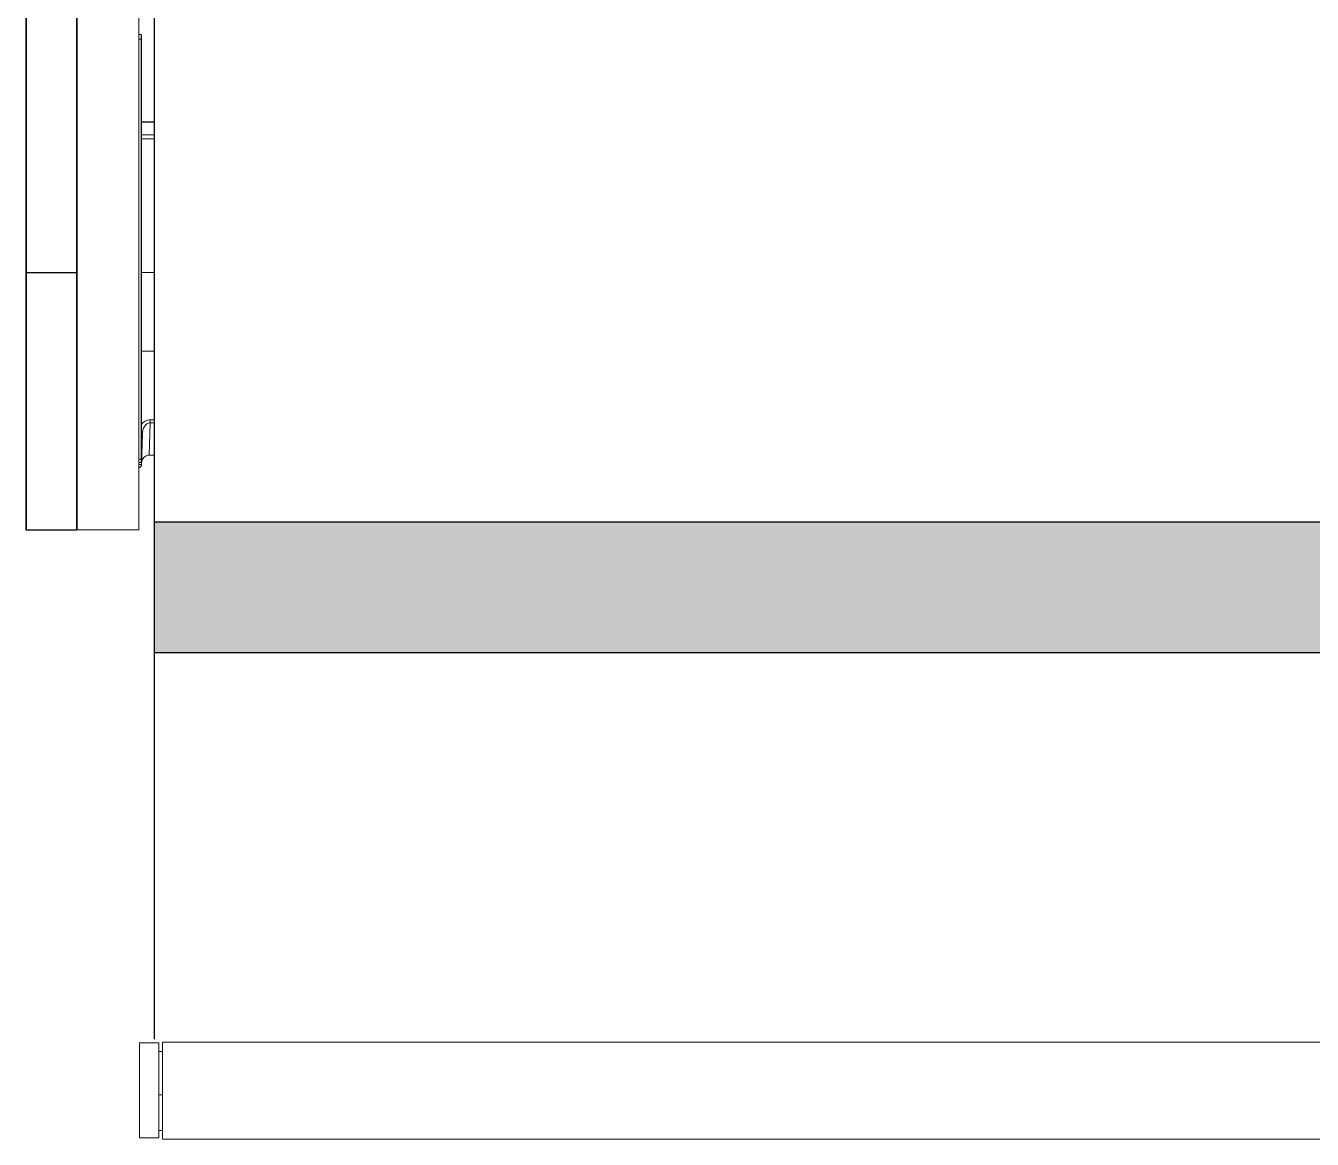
# Model space of a CAD drawing. Header units: inches. Extents: x 14.4 to 54.4, y 6.4 to 13.6.
# Drawn here: x 14.38 to 19.38, y 6.367 to 10.695 of the extents above; entities that cross this region are included whole.
import ezdxf

# ---------------------------------------------------------------- set-up
doc = ezdxf.new("R2010")
doc.units = ezdxf.units.IN
doc.header["$MEASUREMENT"] = 0
doc.layers.get('0').update_dxf_attribs({"true_color": 0xc2ced6})
for name, color, linetype, lineweight in [('FABRIC-ROLL', 7, 'Continuous', 30), ('HEMBAR', 7, 'Continuous', 9), ('HEMBAR-ENDCAP', 7, 'Continuous', 9), ('SHADE-BRACKET', 7, 'Continuous', 30), ('STRUCTURE-SUB-STRUCTURE_THIN', 7, 'Continuous', 9), ('SUB-BRACKET', 7, 'Continuous', 18)]:
    doc.layers.add(name, color=color, linetype=linetype, lineweight=lineweight)

# ---------------------------------------------------------------- blocks, each defined once
blk = doc.blocks.new('HEMBAR-END-CAP1-085586')
at = {"layer": 'HEMBAR-ENDCAP', "lineweight": 0}
for p, q in [((14.5236, 9.2067), (14.5236, 9.2052)), ((14.5611, 9.2067), (14.5236, 9.2067)), ((14.5236, 9.1187), (14.5236, 9.2052)), ((14.5611, 9.2067), (14.5611, 9.2052)), ((14.5611, 9.1187), (14.5611, 9.2052)), ((14.5611, 9.1897), (14.5686, 9.1897)), ((14.5236, 9.1187), (14.5236, 9.1142)), ((14.5236, 9.0272), (14.5236, 9.1142)), ((14.5611, 9.1187), (14.5611, 9.1142)), ((14.5611, 9.0272), (14.5611, 9.1142)), ((14.5611, 9.1057), (14.5686, 9.1057)), ((14.5236, 9.0272), (14.5236, 9.0222)), ((14.5611, 9.0362), (14.5686, 9.0362)), ((14.5611, 9.0272), (14.5611, 9.0222)), ((14.5236, 9.0222), (14.5611, 9.0222))]:
    blk.add_line(p, q, dxfattribs=at)
blk = doc.blocks.new('HEMBAR-END-CAPS-085586')
blk.add_blockref('HEMBAR-END-CAP1-085586', (0, 0))
blk = doc.blocks.new('HEMBAR1-085586')
at = {"layer": 'HEMBAR', "lineweight": 0}
for p, q in [((24.0686, 9.2079), (14.5686, 9.2079)), ((14.5686, 9.1212), (14.5686, 9.2063)), ((14.5686, 9.1212), (14.5686, 9.114)), ((14.5686, 9.0272), (14.5686, 9.114)), ((14.5686, 9.0272), (14.5686, 9.0197)), ((24.0686, 9.0197), (14.5686, 9.0197)), ((14.5686, 9.0197), (14.5686, 9.0194)), ((24.0686, 9.0194), (14.5686, 9.0194))]:
    blk.add_line(p, q, dxfattribs=at)
blk = doc.blocks.new('HEMBAR-085586')
at = {"layer": 'FABRIC-ROLL', "lineweight": 0}
blk.add_blockref('HEMBAR1-085586', (0, 0), dxfattribs=at)
blk = doc.blocks.new('FABRIC-ROLL1-085586')
at = {"layer": 'FABRIC-ROLL', "transparency": 33554559, "extrusion": (0, 0, -1)}
h = blk.add_hatch(color=254, dxfattribs=at)
h.paths.add_polyline_path([(-23.4994, -1.128), (-23.4994, -1.6339), (-4.4994, -1.6339), (-4.4994, -1.128)])
h.paths.add_polyline_path([(-23.4994, 1.3425), (-23.4994, 0.8366), (-4.4994, 0.8366), (-4.4994, 1.3425)])
at = {"layer": 'FABRIC-ROLL', "linetype": 'Continuous'}
for p, q in [((4.4994, 0.8366), (4.4994, -1.128)), ((23.4994, -1.128), (4.4994, -1.128)), ((4.4994, -1.128), (4.4994, -1.6339)), ((4.4994, -1.6339), (23.4994, -1.6339)), ((4.4994, -1.6339), (4.4994, -3.1373))]:
    blk.add_line(p, q, dxfattribs=at)
at = {"layer": 'FABRIC-ROLL', "extrusion": (-1.8831e-34, 2.4935e-33, -1)}
for p, q in [((4.4994, -1.128), (4.4994, -1.6339)), ((23.4994, -1.128), (4.4994, -1.128)), ((4.4994, -1.6339), (23.4994, -1.6339))]:
    blk.add_line(p, q, dxfattribs=at)
blk = doc.blocks.new('SUB-BRACKETS-085586')
at = {"layer": 'SUB-BRACKET', "linetype": 'Continuous'}
for p, q in [((14.5805, 8.7358), (14.5805, 11.7338)), ((14.8205, 8.7358), (14.8205, 10.7358)), ((14.8205, 10.6608), (14.8285, 10.6608)), ((14.8285, 8.9978), (14.8285, 10.6608)), ((14.8305, 10.6588), (14.8285, 10.6608)), ((14.8305, 8.9998), (14.8305, 10.6588)), ((14.8285, 10.6436), (14.8205, 10.6436)), ((14.8305, 10.6416), (14.8285, 10.6436)), ((14.8305, 10.3222), (14.88, 10.3222)), ((14.88, 10.3203), (14.8305, 10.3203)), ((14.88, 10.2713), (14.8305, 10.2713)), ((14.88, 10.2558), (14.8305, 10.2558)), ((14.8305, 9.7358), (14.88, 9.7358)), ((14.88, 9.4299), (14.8305, 9.4299)), ((14.8608, 9.026), (14.8643, 9.1519)), ((14.8643, 9.1639), (14.8643, 9.1519)), ((14.8643, 9.1639), (14.88, 9.1639)), ((14.8643, 9.1519), (14.88, 9.1519)), ((14.8338, 9.1102), (14.8305, 9.1101)), ((14.8307, 8.9904), (14.8338, 9.1102)), ((14.8285, 9.0103), (14.8205, 9.0103)), ((14.8305, 9.0118), (14.8285, 9.0103)), ((14.8305, 8.9998), (14.8285, 8.9978)), ((14.8313, 8.9996), (14.8322, 9.0049)), ((14.8322, 9.0049), (14.8357, 9.0124)), ((14.8357, 9.0124), (14.841, 9.0186)), ((14.841, 9.0186), (14.8479, 9.0231)), ((14.8479, 9.0231), (14.8557, 9.0256)), ((14.8557, 9.0256), (14.8608, 9.026)), ((14.8608, 9.026), (14.88, 9.026)), ((14.8205, 8.9978), (14.8285, 8.9978)), ((14.8205, 8.9903), (14.8307, 8.9904)), ((14.8205, 8.7358), (14.5805, 8.7358))]:
    blk.add_line(p, q, dxfattribs=at)
blk.add_arc((14.8157, 8.9908), 0.015, 287.7, 358.5, dxfattribs=at)
for points, knots in [([(14.8304, 9.1452), (14.8324, 9.1479), (14.8368, 9.1529), (14.8449, 9.1589), (14.8542, 9.1629), (14.8609, 9.1639), (14.8643, 9.1639)], [0, 0, 0, 0, 0.250026, 0.499996, 0.75001, 1, 1, 1, 1]), ([(14.8338, 9.1102), (14.8339, 9.1151), (14.8354, 9.1248), (14.8403, 9.136), (14.8462, 9.1435), (14.8515, 9.1481), (14.8576, 9.1511), (14.8621, 9.1519), (14.8643, 9.1519)], [0, 0, 0, 0, 0.258708, 0.514579, 0.64036, 0.763038, 0.882883, 1, 1, 1, 1])]:
    blk.add_open_spline(points, degree=3, knots=knots, dxfattribs=at)
blk = doc.blocks.new('SHADE-BRACKET1-085586')
at = {"layer": 'SHADE-BRACKET', "linetype": 'Continuous'}
for p, q in [((14.3805, 11.7338), (14.3825, 11.7358)), ((14.3805, 11.7338), (14.3805, 8.7378)), ((14.3815, 11.7348), (14.3825, 11.7338)), ((14.5785, 11.7358), (14.3825, 11.7358)), ((14.3825, 11.7338), (14.3825, 8.7358)), ((14.5785, 11.7338), (14.3825, 11.7338)), ((14.5785, 11.7358), (14.5805, 11.7338)), ((14.5795, 11.7348), (14.5785, 11.7338)), ((14.5785, 8.7358), (14.5785, 11.7338)), ((15.8285, 11.7358), (14.5792, 11.7358)), ((15.8305, 11.7338), (14.5811, 11.7338)), ((14.5885, 11.7358), (14.5885, 11.6758)), ((15.6425, 11.6758), (15.6425, 11.7358)), ((15.8285, 11.7358), (15.8305, 11.7338)), ((15.8305, 11.7338), (15.8305, 11.6758)), ((14.3805, 9.7358), (14.5805, 9.7358)), ((14.3805, 8.7378), (14.3825, 8.7358)), ((14.3825, 8.7358), (14.5785, 8.7358)), ((14.5805, 8.7378), (14.5785, 8.7358))]:
    blk.add_line(p, q, dxfattribs=at)
blk = doc.blocks.new('ROLL-085586')
at = {"layer": 'STRUCTURE-SUB-STRUCTURE_THIN', "lineweight": 0}
blk.add_line((14.9126, 6.7442), (14.9126, 6.7411), dxfattribs=at)
for name, p in [('SHADE-BRACKET1-085586', (0, 0)), ('SUB-BRACKETS-085586', (0, 0)), ('FABRIC-ROLL1-085586', (10.3806, 9.8933))]:
    blk.add_blockref(name, p)
at = {"xscale": 2, "yscale": 2, "zscale": 2}
blk.add_blockref('HEMBAR-END-CAPS-085586', (-14.2246, -11.6716), dxfattribs=at)
at = {"layer": 'FABRIC-ROLL', "lineweight": 0, "xscale": 2, "yscale": 2, "zscale": 2}
blk.add_blockref('HEMBAR-085586', (-14.2246, -11.6716), dxfattribs=at)
blk = doc.blocks.new('SYSTEM-085586')
blk.add_blockref('ROLL-085586', (0, 0))

msp = doc.modelspace()

# ---------------------------------------------------------------- block references
msp.add_blockref('SYSTEM-085586', (0, 0))

doc.saveas('drawing.dxf')
